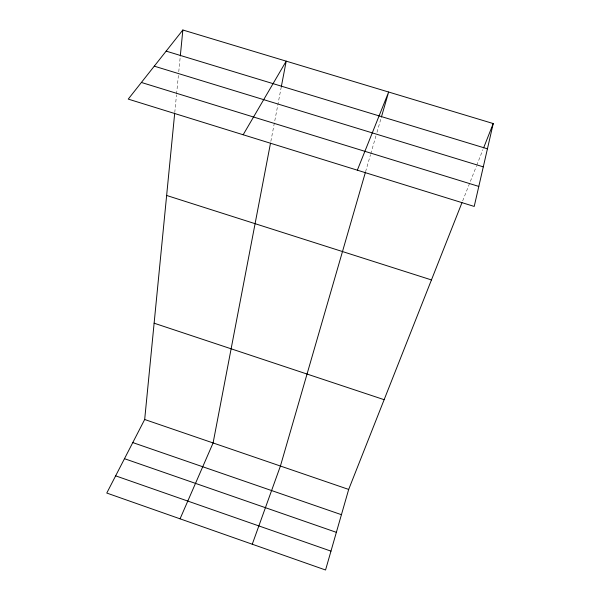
<?xml version="1.0" encoding="UTF-8"?>
<svg xmlns="http://www.w3.org/2000/svg" width="600" height="600" viewBox="0 0 600 600"><rect width="100%" height="100%" fill="white"/><g stroke="black" fill="none" stroke-linecap="round" stroke-linejoin="round"><path stroke-width="0.45" stroke-dasharray="3 2.25" d="M174.765 112.545L176.49 94.92M176.58 93.99L178.395 75.442M178.762 71.738L180.218 56.895M270.84 141.375L281.317 86.677M365.58 171.712L370.507 154.703M370.763 153.81L375.945 135.9M376.98 132.322L381.127 117.998M462.668 200.917L476.4 166.148M476.745 165.278L482.925 149.632"/><path stroke-width="0.9" d="M461.978 202.657L348.683 489.428L325.553 570L106.77 493.05L144.683 419.498L174.675 113.468M180.308 55.965L182.85 30L493.23 123.555L474.21 206.438L128.243 99.105L182.85 30M270.495 143.197L213.097 442.95L180.06 518.827M281.317 86.677L286.207 61.155L243.157 134.76M365.325 172.613L280.425 466.028L252.263 544.222M381.382 117.097L388.643 92.032L357.337 170.183M483.615 147.892L493.23 123.555M166.155 51.127L487.433 148.83M154.267 66.165L483.293 166.86M141.398 82.463L478.8 186.42M166.635 195.465L431.452 279.93M154.118 323.197L384.135 399.683M144.683 419.498L348.683 489.428M132.788 442.582L341.43 514.688M124.477 458.692L336.368 532.335M115.642 475.845L330.968 551.13"/></g></svg>
